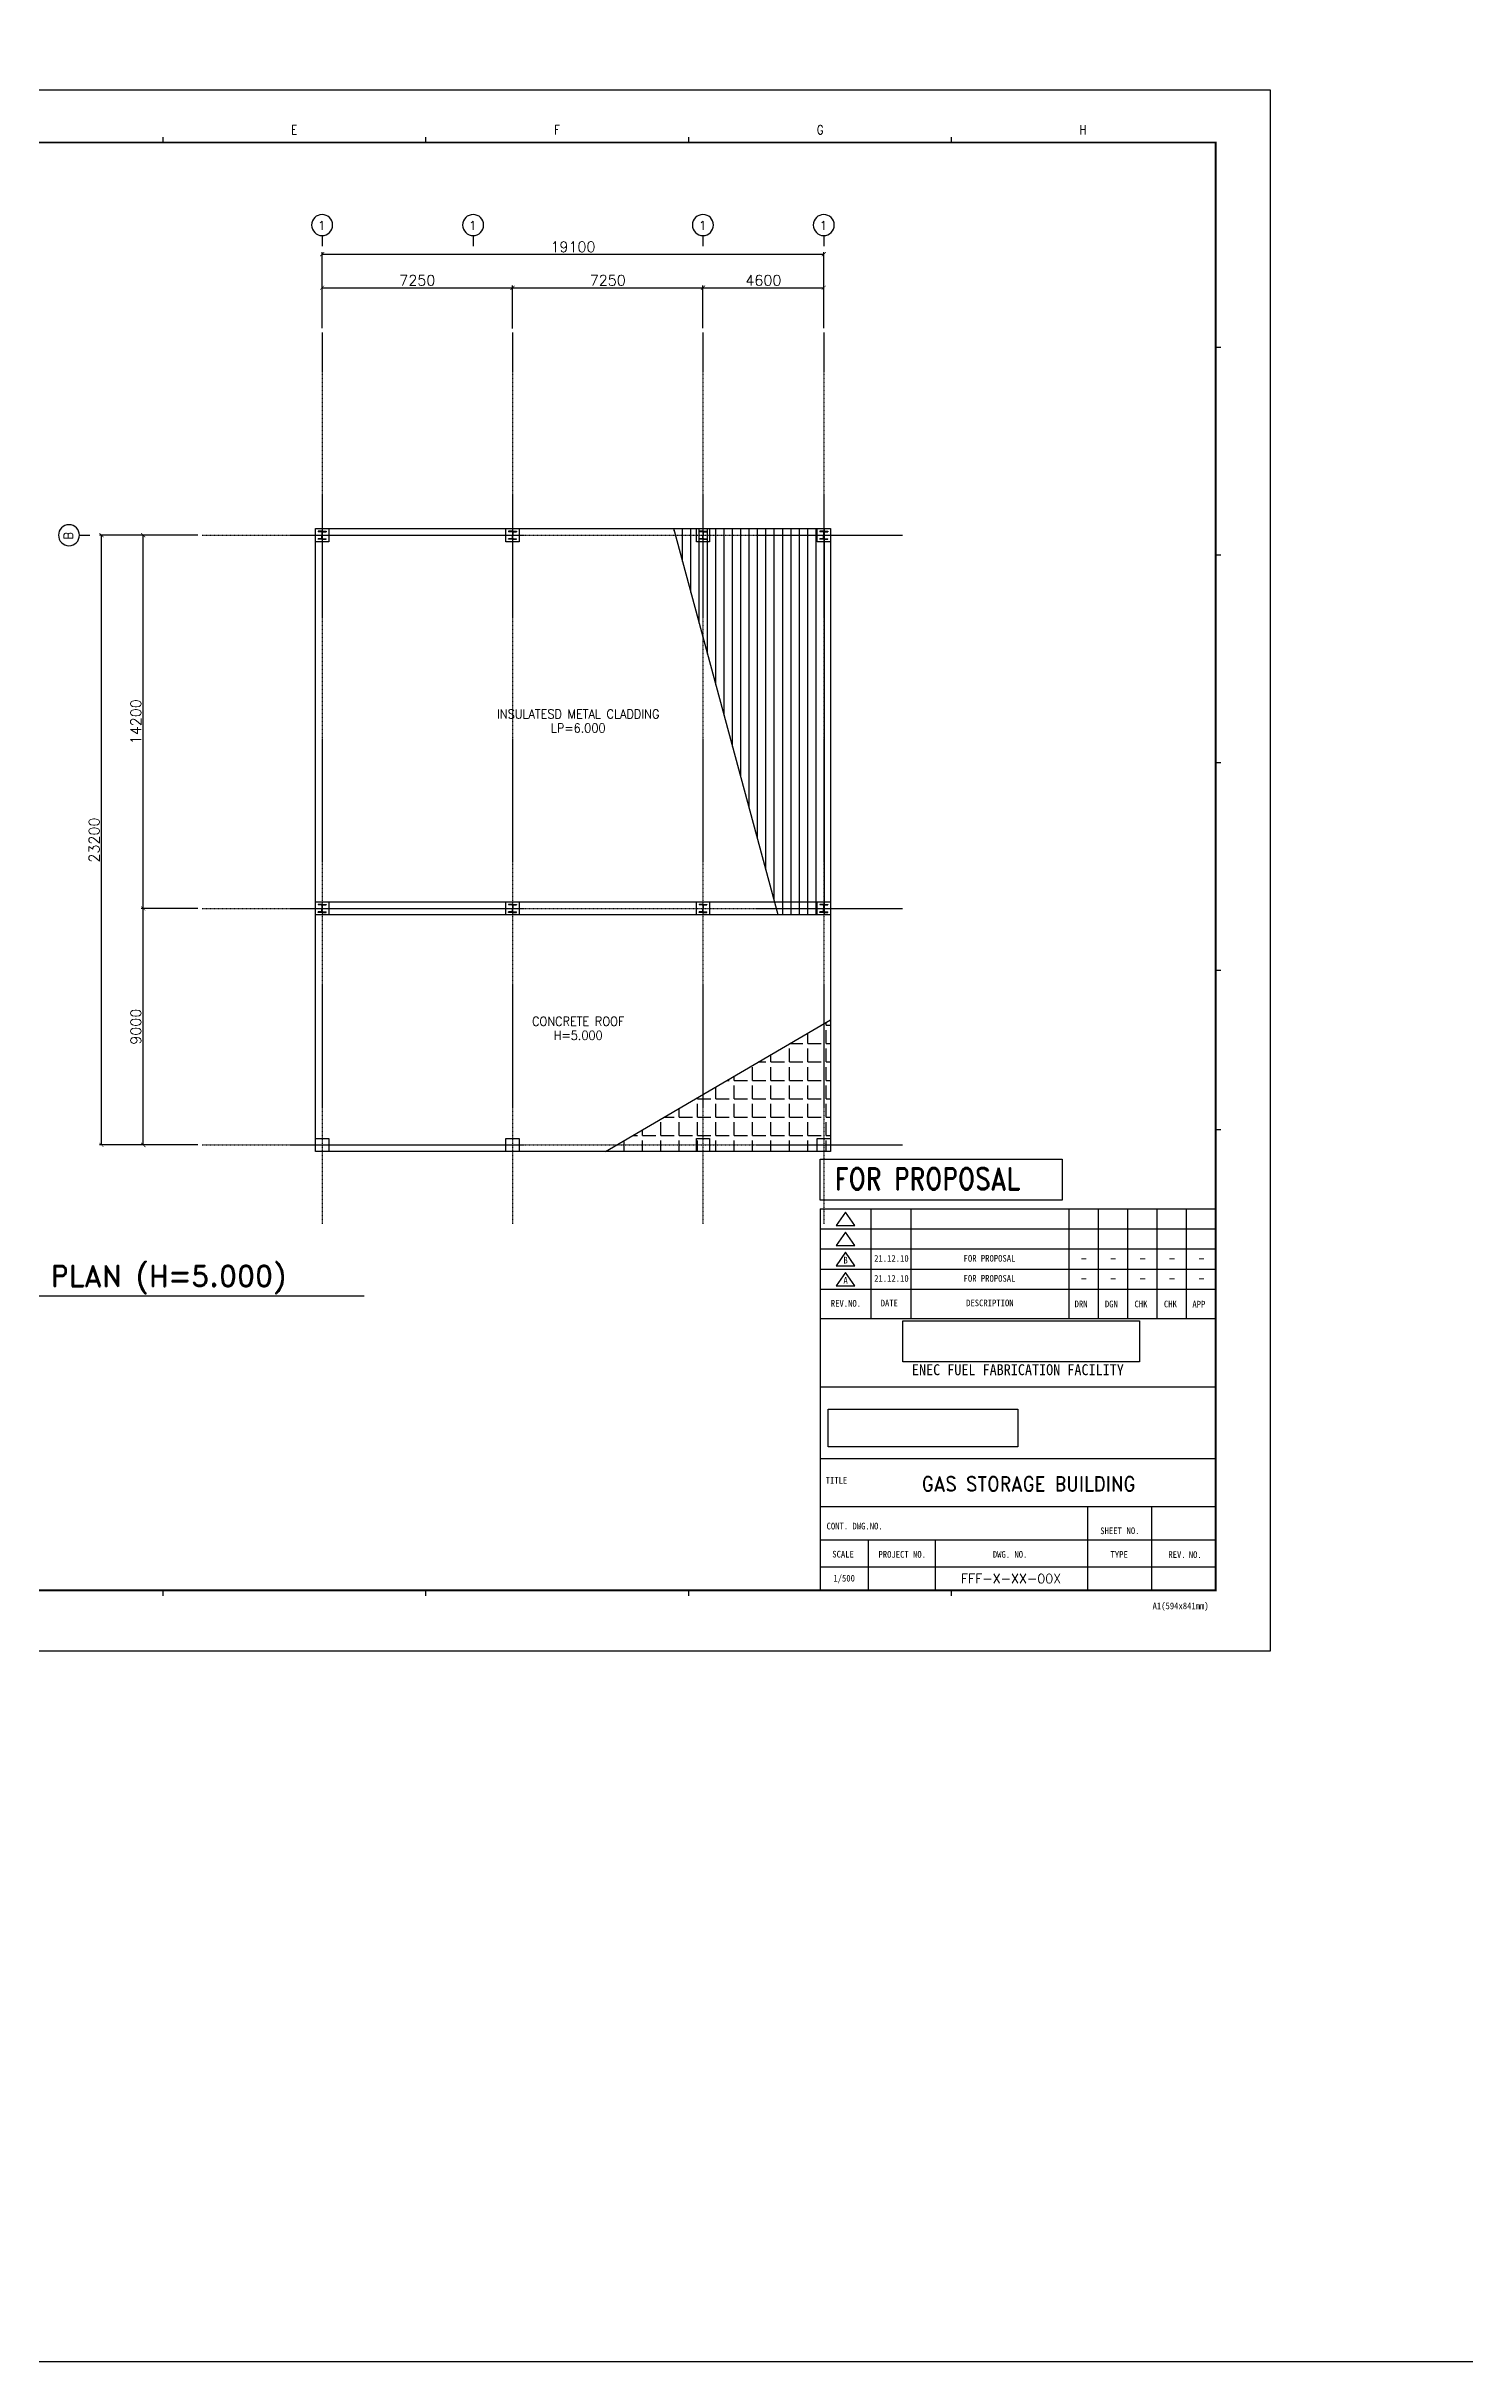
# Model space of a CAD drawing. Header units: millimetres. Extents: x -232466 to 860779, y -177975 to 311634.
# Drawn here: x 355186 to 409228, y -177975 to -89878 of the extents above; entities that cross this region are included whole.
import ezdxf
from ezdxf.enums import TextEntityAlignment as Align

# ---------------------------------------------------------------- set-up
doc = ezdxf.new("R2010")
doc.units = ezdxf.units.MM
doc.header["$XCLIPFRAME"] = 2
doc.linetypes.add('AXES', pattern=[50.8, 31.75, -6.35, 6.35, -6.35])
doc.linetypes.add('CENTER', pattern=[2, 1.25, -0.25, 0.25, -0.25])
doc.layers.add('0 외형선', color=3, linetype='Continuous', lineweight=25)
doc.layers.add('TEXT', color=7, linetype='Continuous', lineweight=15)
for name, color, linetype in [('Center Line', 1, 'CENTER'), ('COL', 2, 'Continuous'), ('dim', 7, 'Continuous'), ('ELE', 7, 'Continuous'), ('G', 3, 'Continuous'), ('SYM', 7, 'Continuous'), ('TEXT1', 7, 'Continuous'), ('TITLEBOX', 7, 'Continuous'), ('TXT', 2, 'Continuous')]:
    doc.layers.add(name, color=color, linetype=linetype)
doc.styles.add('RD20', font='ROMAND.SHX', dxfattribs={"width": 0.8, "height": 2})
doc.styles.add('RD6', font='ROMAND.shx', dxfattribs={"width": 0.83, "height": 6})
doc.styles.add('ROMAND', font='romand')
doc.styles.add('RomanS', font='romans.shx')
doc.styles.add('TBOX', font='romans.shx')
doc.styles.add('돋움체', font='')
doc.styles.get('돋움체').set_extended_font_data('DotumChe')
doc.dimstyles.new('HYUNDAI', dxfattribs={"dimscale": 120, "dimtxt": 3, "dimasz": 3, "dimexe": 1, "dimexo": 2, "dimgap": 1, "dimtad": 1, "dimdec": 0, "dimdsep": 46, "dimtxsty": 'RomanS', "dimcen": 0, "dimclrd": 256, "dimclre": 256, "dimclrt": 3, "dimadec": 0, "dimazin": 0, "dimtfac": 1, "dimtdec": 0, "dimtix": 1, "dimtmove": 2, "dimatfit": 3, "dimfxl": 1, "dimtvp": 1, "dimtolj": 1, "dimarcsym": 0})
picture_1 = doc.add_image_def('image1', size_in_pixel=(850, 283))
picture_2 = doc.add_image_def('image2.jpg', size_in_pixel=(500, 87))

# ---------------------------------------------------------------- blocks, each defined once
blk = doc.blocks.new('_ArchTick')
at = {"color": 0, "linetype": 'ByBlock', "const_width": 0.15}
blk.add_lwpolyline([(-0.5, -0.5), (0.5, 0.5)], dxfattribs=at)
blk = doc.blocks.new('*D1076')
at = {"layer": 'Defpoints', "color": 0}
for p in [(358878, -108480), (361119, -108480), (361119, -122680)]:
    blk.add_point(p, dxfattribs=at)
at = {"layer": 'dim', "lineweight": -2}
for p, q in [((360959, -108480), (358798, -108480)), ((358878, -122680), (358878, -108480)), ((360959, -122680), (358798, -122680))]:
    blk.add_line(p, q, dxfattribs=at)
at = {"layer": 'dim', "lineweight": -2, "xscale": 160, "yscale": 160, "zscale": 160}
for p, rotation in [((358878, -108480), 90), ((358878, -122680), 270)]:
    blk.add_blockref('_ArchTick', p, dxfattribs=dict(at, rotation=rotation))
at = {"layer": 'dim', "color": 0, "insert": (358598, -115580), "char_height": 400, "attachment_point": 5, "rotation": 90, "style": 'RomanS', "bg_fill": 3, "box_fill_scale": 1.1, "bg_fill_color": 257, "bg_fill_transparency": 0}
blk.add_mtext('\\A1;14200', dxfattribs=at)
blk = doc.blocks.new('*D1077')
at = {"layer": 'Defpoints', "color": 0}
for p in [(372938, -99065), (365688, -100763), (372938, -100772)]:
    blk.add_point(p, dxfattribs=at)
at = {"layer": 'dim', "lineweight": -2}
for p, q in [((365688, -100603), (365688, -98985)), ((365688, -99065), (372938, -99065)), ((372938, -100612), (372938, -98985))]:
    blk.add_line(p, q, dxfattribs=at)
at = {"layer": 'dim', "lineweight": -2, "xscale": 160, "yscale": 160, "zscale": 160, "rotation": 180}
blk.add_blockref('_ArchTick', (365688, -99065), dxfattribs=at)
at = {"layer": 'dim', "lineweight": -2, "xscale": 160, "yscale": 160, "zscale": 160}
blk.add_blockref('_ArchTick', (372938, -99065), dxfattribs=at)
at = {"layer": 'dim', "color": 0, "insert": (369313, -98785), "char_height": 400, "attachment_point": 5, "style": 'RomanS', "bg_fill": 3, "box_fill_scale": 1.1, "bg_fill_color": 257, "bg_fill_transparency": 0}
blk.add_mtext('\\A1;7250', dxfattribs=at)
blk = doc.blocks.new('주열')
at = {"layer": 'SYM'}
blk.add_line((0, 600), (0, 0), dxfattribs=at)
blk.add_circle((0, 1200), 600, dxfattribs=at)
blk = doc.blocks.new('*D1078')
at = {"layer": 'Defpoints', "color": 0}
for p in [(384788, -97786), (365688, -100763), (384788, -100763)]:
    blk.add_point(p, dxfattribs=at)
at = {"layer": 'dim', "lineweight": -2}
for p, q in [((365688, -100603), (365688, -97706)), ((365688, -97786), (384788, -97786)), ((384788, -100603), (384788, -97706))]:
    blk.add_line(p, q, dxfattribs=at)
at = {"layer": 'dim', "lineweight": -2, "xscale": 160, "yscale": 160, "zscale": 160, "rotation": 180}
blk.add_blockref('_ArchTick', (365688, -97786), dxfattribs=at)
at = {"layer": 'dim', "lineweight": -2, "xscale": 160, "yscale": 160, "zscale": 160}
blk.add_blockref('_ArchTick', (384788, -97786), dxfattribs=at)
at = {"layer": 'dim', "color": 0, "insert": (375238, -97506), "char_height": 400, "attachment_point": 5, "style": 'RomanS', "bg_fill": 3, "box_fill_scale": 1.1, "bg_fill_color": 257, "bg_fill_transparency": 0}
blk.add_mtext('\\A1;19100', dxfattribs=at)
blk = doc.blocks.new('*D1079')
at = {"layer": 'Defpoints', "color": 0}
for p in [(380188, -99065), (372938, -100772), (380188, -100763)]:
    blk.add_point(p, dxfattribs=at)
at = {"layer": 'dim', "lineweight": -2}
for p, q in [((372938, -100612), (372938, -98985)), ((372938, -99065), (380188, -99065)), ((380188, -100603), (380188, -98985))]:
    blk.add_line(p, q, dxfattribs=at)
at = {"layer": 'dim', "lineweight": -2, "xscale": 160, "yscale": 160, "zscale": 160, "rotation": 180}
blk.add_blockref('_ArchTick', (372938, -99065), dxfattribs=at)
at = {"layer": 'dim', "lineweight": -2, "xscale": 160, "yscale": 160, "zscale": 160}
blk.add_blockref('_ArchTick', (380188, -99065), dxfattribs=at)
at = {"layer": 'dim', "color": 0, "insert": (376563, -98785), "char_height": 400, "attachment_point": 5, "style": 'RomanS', "bg_fill": 3, "box_fill_scale": 1.1, "bg_fill_color": 257, "bg_fill_transparency": 0}
blk.add_mtext('\\A1;7250', dxfattribs=at)
blk = doc.blocks.new('*D1072')
at = {"layer": 'Defpoints', "color": 0}
for p in [(384788, -99065), (380188, -100763), (384788, -100763)]:
    blk.add_point(p, dxfattribs=at)
at = {"layer": 'dim', "lineweight": -2}
for p, q in [((380188, -100603), (380188, -98985)), ((380188, -99065), (384788, -99065)), ((384788, -100603), (384788, -98985))]:
    blk.add_line(p, q, dxfattribs=at)
at = {"layer": 'dim', "lineweight": -2, "xscale": 160, "yscale": 160, "zscale": 160, "rotation": 180}
blk.add_blockref('_ArchTick', (380188, -99065), dxfattribs=at)
at = {"layer": 'dim', "lineweight": -2, "xscale": 160, "yscale": 160, "zscale": 160}
blk.add_blockref('_ArchTick', (384788, -99065), dxfattribs=at)
at = {"layer": 'dim', "color": 0, "insert": (382488, -98785), "char_height": 400, "attachment_point": 5, "style": 'RomanS', "bg_fill": 3, "box_fill_scale": 1.1, "bg_fill_color": 257, "bg_fill_transparency": 0}
blk.add_mtext('\\A1;4600', dxfattribs=at)
blk = doc.blocks.new('*D1074')
at = {"layer": 'Defpoints', "color": 0}
for p in [(358878, -122680), (361119, -122680), (361119, -131680)]:
    blk.add_point(p, dxfattribs=at)
at = {"layer": 'dim', "lineweight": -2}
for p, q in [((360959, -122680), (358798, -122680)), ((358878, -131680), (358878, -122680)), ((360959, -131680), (358798, -131680))]:
    blk.add_line(p, q, dxfattribs=at)
at = {"layer": 'dim', "lineweight": -2, "xscale": 160, "yscale": 160, "zscale": 160}
for p, rotation in [((358878, -122680), 90), ((358878, -131680), 270)]:
    blk.add_blockref('_ArchTick', p, dxfattribs=dict(at, rotation=rotation))
at = {"layer": 'dim', "color": 0, "insert": (358598, -127180), "char_height": 400, "attachment_point": 5, "rotation": 90, "style": 'RomanS', "bg_fill": 3, "box_fill_scale": 1.1, "bg_fill_color": 257, "bg_fill_transparency": 0}
blk.add_mtext('\\A1;9000', dxfattribs=at)
blk = doc.blocks.new('*D1075')
at = {"layer": 'Defpoints', "color": 0}
for p in [(357287, -108480), (361119, -108480), (361119, -131680)]:
    blk.add_point(p, dxfattribs=at)
at = {"layer": 'dim', "lineweight": -2}
for p, q in [((360959, -108480), (357207, -108480)), ((357287, -131680), (357287, -108480)), ((360959, -131680), (357207, -131680))]:
    blk.add_line(p, q, dxfattribs=at)
at = {"layer": 'dim', "lineweight": -2, "xscale": 160, "yscale": 160, "zscale": 160}
for p, rotation in [((357287, -108480), 90), ((357287, -131680), 270)]:
    blk.add_blockref('_ArchTick', p, dxfattribs=dict(at, rotation=rotation))
at = {"layer": 'dim', "color": 0, "insert": (357007, -120080), "char_height": 400, "attachment_point": 5, "rotation": 90, "style": 'RomanS', "bg_fill": 3, "box_fill_scale": 1.1, "bg_fill_color": 257, "bg_fill_transparency": 0}
blk.add_mtext('\\A1;23200', dxfattribs=at)
blk = doc.blocks.new('H25')
at = {"color": 3}
for p, q in [((-125, 0), (-125, 125)), ((-125, 125), (-111, 125)), ((-125, 0), (-125, -125)), ((-111, 21), (-111, 125)), ((-95, 5), (0, 5)), ((95, 5), (0, 5)), ((111, 21), (111, 125)), ((125, 125), (111, 125)), ((125, 0), (125, 125)), ((125, 0), (125, -125)), ((-125, -125), (-111, -125)), ((-111, -21), (-111, -125)), ((-95, -5), (0, -5)), ((95, -5), (0, -5)), ((111, -21), (111, -125)), ((125, -125), (111, -125))]:
    blk.add_line(p, q, dxfattribs=at)
for centre, start, end in [((-95, 21), 180, 270), ((95, 21), 270, 0), ((-95, -21), 90, 180), ((95, -21), 0, 90)]:
    blk.add_arc(centre, 16, start, end, dxfattribs=at)

msp = doc.modelspace()

# ---------------------------------------------------------------- hatches: boundary and pattern name
h = msp.add_hatch()
h.set_pattern_fill('LINE', color=256, scale=100, angle=90)
h.paths.add_polyline_path([(379073.9, -108230.4), (385039, -108230.4), (385039, -122930.4), (383053.3, -122930.4)])
h = msp.add_hatch()
h.set_pattern_fill('ANGLE', color=256, scale=100)
h.set_pattern_definition([(0, (0, 0), (0, 698.5), [508, -190.5]), (90, (0, 0), (-698.5, 4e-14), [508, -190.5])])
h.paths.add_polyline_path([(385039, -126916.7), (385039, -131930.4), (376480.5, -131930.4)])

# ---------------------------------------------------------------- linework, layer by layer
for p, q in [((365689, -108330.4), (365689, -108630.4)), ((365695, -108480.4), (365683, -108480.4)), ((399708.3, -147727.9), (399708.3, -148643.8))]:
    msp.add_line(p, q)
for points in [[(223055.1, 311633.8), (860779.3, 311633.8), (860779.3, -177974.5), (223055.1, -177974.5)], [(379073.9, -108230.4), (385039, -108230.4), (385039, -122930.4), (383053.3, -122930.4)], [(385039, -126916.7), (385039, -131930.4), (376480.5, -131930.4)]]:
    msp.add_lwpolyline(points, close=True)
msp.add_lwpolyline([(342952.1, -137414.6), (367290.7, -137414.6)])
at = {"layer": '0 외형선', "linetype": 'Continuous'}
for points in [[(365439, -108230.4), (385039, -108230.4), (385039, -122930.4), (365439, -122930.4)], [(365439, -122430.4), (385039, -122430.4), (385039, -131930.4), (365439, -131930.4)]]:
    msp.add_lwpolyline(points, close=True, dxfattribs=at)
at = {"layer": 'Center Line', "linetype": 'AXES'}
for p, q in [((365687.6, -100771.8), (365687.6, -134680.4)), ((361119, -131680.4), (387787.6, -131680.4))]:
    msp.add_line(p, q, dxfattribs=at)
at = {"layer": 'COL'}
for points in [[(365439, -108730.4), (365439, -108230.4), (365939, -108230.4), (365939, -108730.4)], [(372687.6, -108730.4), (372687.6, -108230.4), (373187.6, -108230.4), (373187.6, -108730.4)], [(379939, -108730.4), (379939, -108230.4), (380439, -108230.4), (380439, -108730.4)], [(384539, -108730.4), (384539, -108230.4), (385039, -108230.4), (385039, -108730.4)], [(365439, -122930.4), (365439, -122430.4), (365939, -122430.4), (365939, -122930.4)], [(372687.6, -122930.4), (372687.6, -122430.4), (373187.6, -122430.4), (373187.6, -122930.4)], [(379939, -122930.4), (379939, -122430.4), (380439, -122430.4), (380439, -122930.4)], [(384539, -122930.4), (384539, -122430.4), (385039, -122430.4), (385039, -122930.4)], [(365439, -131930.4), (365439, -131430.4), (365939, -131430.4), (365939, -131930.4)], [(372687.6, -131930.4), (372687.6, -131430.4), (373187.6, -131430.4), (373187.6, -131930.4)], [(379939, -131930.4), (379939, -131430.4), (380439, -131430.4), (380439, -131930.4)], [(384539, -131930.4), (384539, -131430.4), (385039, -131430.4), (385039, -131930.4)]]:
    msp.add_lwpolyline(points, close=True, dxfattribs=at)
at = {"layer": 'TITLEBOX', "color": 4, "linetype": 'Continuous'}
for p, q in [((359632.2, -93537.2), (359632.2, -93337.2)), ((359632.2, -93537.2), (359632.2, -93337.2)), ((369632.2, -93537.2), (369632.2, -93337.2)), ((369632.2, -93537.2), (369632.2, -93337.2)), ((379645.9, -93537.2), (379645.9, -93337.2)), ((379645.9, -93537.2), (379645.9, -93337.2)), ((389645.9, -93537.2), (389645.9, -93337.2)), ((389645.9, -93537.2), (389645.9, -93337.2)), ((399908.3, -101337.2), (399708.3, -101337.2)), ((399908.3, -109237.2), (399708.3, -109237.2)), ((399908.3, -117137.2), (399708.3, -117137.2)), ((399908.3, -125037.2), (399708.3, -125037.2)), ((399908.3, -131099.9), (399708.3, -131099.9)), ((359632.2, -148837.3), (359632.2, -148637.3)), ((359632.2, -148837.3), (359632.2, -148637.3)), ((369632.2, -148837.3), (369632.2, -148637.3)), ((369632.2, -148837.3), (369632.2, -148637.3)), ((379645.9, -148837.3), (379645.9, -148637.3)), ((379645.9, -148837.3), (379645.9, -148637.3)), ((389645.9, -148837.3), (389645.9, -148637.3))]:
    msp.add_line(p, q, dxfattribs=at)
at = {"layer": 'TITLEBOX', "color": 30, "linetype": 'Continuous'}
for p, q in [((384648, -132221.9), (393859.3, -132221.9)), ((384648, -133784.7), (384648, -132221.9)), ((393859.3, -132221.9), (393859.3, -133784.7)), ((393859.3, -133784.7), (384648, -133784.7)), ((389645.9, -148837.3), (389645.9, -148637.3))]:
    msp.add_line(p, q, dxfattribs=at)
at = {"layer": 'TITLEBOX'}
for p, q in [((384648, -134110.5), (399708.3, -134110.5)), ((384648, -134110.5), (384648, -148643.8)), ((384648, -134110.5), (399708.3, -134110.5)), ((384648, -134110.5), (384648, -148643.8)), ((385614.7, -134237.7), (385258.6, -134746.5)), ((385614.7, -134237.7), (385258.6, -134746.5)), ((385258.6, -134746.5), (385970.9, -134746.5)), ((385258.6, -134746.5), (385970.9, -134746.5)), ((385970.9, -134746.5), (385614.7, -134237.7)), ((385970.9, -134746.5), (385614.7, -134237.7)), ((386581.4, -134110.5), (386581.4, -138282.6)), ((386581.4, -134110.5), (386581.4, -138282.6)), ((388107.8, -134110.5), (388107.8, -138282.6)), ((388107.8, -134110.5), (388107.8, -138282.6)), ((394116, -134114.2), (394116, -138282.6)), ((394116, -134114.2), (394116, -138282.6)), ((395234.4, -134114.2), (395234.4, -138282.6)), ((395234.4, -134114.2), (395234.4, -138282.6)), ((396352.9, -134114.2), (396352.9, -138282.6)), ((396352.9, -134114.2), (396352.9, -138282.6)), ((397471.3, -134114.2), (397471.3, -138282.6)), ((397471.3, -134114.2), (397471.3, -138282.6)), ((398589.8, -134114.2), (398589.8, -138282.6)), ((398589.8, -134114.2), (398589.8, -138282.6)), ((384648, -134873.7), (399708.3, -134873.7)), ((384648, -134873.7), (399708.3, -134873.7)), ((384648, -135636.9), (399708.3, -135636.9)), ((384648, -135636.9), (399708.3, -135636.9)), ((385614.7, -135000.9), (385258.6, -135509.7)), ((385614.7, -135000.9), (385258.6, -135509.7)), ((385258.6, -135509.7), (385970.9, -135509.7)), ((385258.6, -135509.7), (385970.9, -135509.7)), ((385970.9, -135509.7), (385614.7, -135000.9)), ((385970.9, -135509.7), (385614.7, -135000.9)), ((384648, -136400), (399708.3, -136400)), ((384648, -136400), (399708.3, -136400)), ((385614.7, -135764.1), (385258.6, -136272.8)), ((385614.7, -135764.1), (385258.6, -136272.8)), ((385258.6, -136272.8), (385970.9, -136272.8)), ((385258.6, -136272.8), (385970.9, -136272.8)), ((385614.7, -136527.2), (385258.6, -137036)), ((385614.7, -136527.2), (385258.6, -137036)), ((385970.9, -136272.8), (385614.7, -135764.1)), ((385970.9, -136272.8), (385614.7, -135764.1)), ((385970.9, -137036), (385614.7, -136527.2)), ((385970.9, -137036), (385614.7, -136527.2)), ((384648, -137163.2), (399708.3, -137163.2)), ((384648, -137163.2), (399708.3, -137163.2)), ((385258.6, -137036), (385970.9, -137036)), ((385258.6, -137036), (385970.9, -137036)), ((384648, -138282.6), (399708.3, -138282.6)), ((384648, -138282.6), (399708.3, -138282.6)), ((384648, -140881.7), (399708.3, -140881.7)), ((384648, -140881.7), (399708.3, -140881.7)), ((384648, -143606.7), (399708.3, -143606.7)), ((384648, -143606.7), (399708.3, -143606.7)), ((384648, -145438.4), (399708.3, -145438.4)), ((384648, -145438.4), (399708.3, -145438.4)), ((394823.9, -145438.4), (394823.9, -148643.8)), ((394823.9, -145438.4), (394823.9, -148643.8)), ((397266.1, -145438.4), (397266.1, -148643.8)), ((397266.1, -145438.4), (397266.1, -148643.8)), ((384648, -146710.4), (399708.3, -146710.4)), ((384648, -146710.4), (399708.3, -146710.4)), ((386479.7, -146710.4), (386479.7, -148643.8)), ((386479.7, -146710.4), (386479.7, -148643.8)), ((389023.6, -146710.4), (389023.6, -148643.8)), ((389023.6, -146710.4), (389023.6, -148643.8)), ((384648, -147727.9), (399708.3, -147727.9)), ((384648, -147727.9), (399708.3, -147727.9))]:
    msp.add_line(p, q, dxfattribs=at)
at = {"layer": 'TITLEBOX', "color": 30}
msp.add_line((399708.3, -148643.8), (399708.3, -148628.6), dxfattribs=at)
at = {"layer": 'TITLEBOX', "color": 7}
msp.add_lwpolyline([(317682.2, -91537.2), (401782.2, -91537.2), (401782.2, -150937.2), (317682.2, -150937.2)], close=True, dxfattribs=at)
at = {"layer": 'TITLEBOX', "color": 4, "const_width": 70}
msp.add_lwpolyline([(319682.2, -93537.2), (399708.3, -93537.2), (399708.3, -148628.6), (319682.2, -148628.6)], close=True, dxfattribs=at)

# ---------------------------------------------------------------- block references
at = {"layer": 'ELE', "xscale": 1.2, "yscale": 1.2, "zscale": 1.2, "rotation": 270}
for p in [(365689, -108480.4), (372937.6, -108480.4), (380189, -108480.4), (384789, -108480.4), (365689, -122680.4), (372937.6, -122680.4), (380189, -122680.4), (384789, -122680.4)]:
    msp.add_blockref('H25', p, dxfattribs=at)
at = {"layer": 'SYM', "xscale": -0.6666666666666666, "yscale": 0.6666666666666666, "zscale": 0.6666666666666666}
for p, rotation in [((365687.6, -97478.8), 359.9999999999999), ((356850.8, -108480.4), 89.99999999999955)]:
    msp.add_blockref('주열', p, dxfattribs=dict(at, rotation=rotation))

# ---------------------------------------------------------------- texts
at = {"layer": 'G', "color": 3, "style": 'RomanS', "width": 0.9}
for s, p in [('INSULATESD METAL CLADDING', (375438.4, -115284.3)), ('LP=6.000', (375438.4, -115817.9)), ('CONCRETE ROOF', (375438.4, -126974.7)), ('H=5.000', (375438.4, -127508.3))]:
    msp.add_text(s, height=350, dxfattribs=at).set_placement(p, align=Align.MIDDLE)
at = {"layer": 'SYM', "style": 'ROMAND'}
msp.add_text('1', height=336.4, dxfattribs=at).set_placement((365532, -96863))
msp.add_text('B', height=336.4, rotation=90, dxfattribs=at).set_placement((356194.9, -108656.3))
at = {"layer": 'TEXT', "color": 7, "style": '돋움체'}
for s, height, p in [('B', 254.4, (385618.1, -136063.6)), ('21.12.10', 254.4, (387363.3, -135994.2)), ('FOR PROPOSAL', 254.396, (391097.7, -135994.2)), ('A', 254.4, (385618.1, -136826.8)), ('21.12.10', 254.4, (387363.3, -136757.4)), ('FOR PROPOSAL', 254.396, (391097.7, -136757.4))]:
    msp.add_text(s, height=height, dxfattribs=at).set_placement(p, align=Align.MIDDLE_CENTER)
msp.add_text('1/500', height=254.4, dxfattribs=at).set_placement((385563.8, -148185.9), align=Align.MIDDLE)
at = {"layer": 'TEXT1', "color": 3, "style": 'ROMAND'}
msp.add_text('GROUND FLOOR PLAN (H=5.000)', height=800, dxfattribs=at).set_placement((346472.1, -137064.8))
at = {"layer": 'TITLEBOX', "color": 4, "linetype": 'Continuous', "style": 'TBOX', "width": 0.75}
for s, p in [('E', (364519.3, -93230.6)), ('F', (374533, -93230.6)), ('G', (384533, -93230.6)), ('H', (394533, -93230.6))]:
    msp.add_text(s, height=350, dxfattribs=at).set_placement(p)
at = {"layer": 'TITLEBOX', "style": '돋움체'}
for s, height, p in [('REV.NO.', 254.4, (385056.2, -137833.9)), ('REV.NO.', 254.4, (385056.2, -137833.9)), ('DATE', 254.4, (386954.4, -137823.8)), ('DATE', 254.4, (386954.4, -137823.8)), ('DESCRIPTION', 254.396, (390207, -137817)), ('DESCRIPTION', 254.396, (390207, -137817)), ('DRN', 254.4, (394337.3, -137857)), ('DRN', 254.4, (394337.3, -137857)), ('DGN', 254.4, (395491.1, -137857)), ('DGN', 254.4, (395491.1, -137857)), ('CHK', 254.4, (396617.6, -137857)), ('CHK', 254.4, (396617.6, -137857)), ('CHK', 254.4, (397738, -137859.7)), ('CHK', 254.4, (397738, -137859.7)), ('APP', 254.4, (398821.7, -137865)), ('APP', 254.4, (398821.7, -137865)), ('TITLE', 254.4, (384859.1, -144563.9)), ('TITLE', 254.4, (384859.1, -144563.9)), ('CONT. DWG.NO.', 254.396, (384893.7, -146308.6)), ('CONT. DWG.NO.', 254.396, (384893.7, -146308.6)), ('SHEET', 254.4, (395312.6, -146488.1)), ('SHEET', 254.4, (395312.6, -146488.1)), ('NO.', 254.4, (396315.1, -146484.3)), ('NO.', 254.4, (396315.1, -146484.3)), ('SCALE', 254.4, (385111.2, -147377.6)), ('SCALE', 254.4, (385111.2, -147377.6)), ('PROJECT NO.', 254.396, (386870.4, -147385.1)), ('PROJECT NO.', 254.396, (386870.4, -147385.1)), ('DWG. NO.', 254.4, (391224.2, -147385.2)), ('DWG. NO.', 254.4, (391224.2, -147385.2)), ('TYPE', 254.4, (395705.7, -147387.7)), ('TYPE', 254.4, (395705.7, -147387.7)), ('REV.', 254.4, (397907.2, -147390.4)), ('REV.', 254.4, (397907.2, -147390.4)), ('NO.', 254.4, (398683.6, -147395.1)), ('NO.', 254.4, (398683.6, -147395.1))]:
    msp.add_text(s, height=height, dxfattribs=at).set_placement(p)
at = {"layer": 'TITLEBOX', "color": 3, "style": '돋움체'}
msp.add_text('ENEC FUEL FABRICATION FACILITY', height=416.189, dxfattribs=at).set_placement((392178.1, -140231.9), align=Align.MIDDLE)
at = {"layer": 'TITLEBOX', "color": 0, "style": '돋움체'}
msp.add_text('A1(594x841mm)', height=254.396, dxfattribs=at).set_placement((397305.9, -149344.1))
at = {"layer": 'TXT', "color": 30, "linetype": 'Continuous', "style": 'RD6', "width": 0.83}
msp.add_text('FOR PROPOSAL', height=835.501, dxfattribs=at).set_placement((385198.6, -133381.6))
at = {"layer": 'TXT', "color": 7, "style": 'RD20', "width": 0.83}
for p in [(394691.2, -136133.7), (395809.6, -136133.7), (396928.1, -136133.7), (398046.5, -136133.7), (399165, -136133.7), (394691.2, -136896.9), (395809.6, -136896.9), (396928.1, -136896.9), (398046.5, -136896.9), (399165, -136896.9)]:
    msp.add_text('-', height=282.8, dxfattribs=at).set_placement(p, align=Align.CENTER)
at = {"layer": 'TXT', "color": 7, "style": 'ROMAND', "width": 0.9}
msp.add_text('GAS STORAGE BUILDING', height=565.517, dxfattribs=at).set_placement((392587.7, -144575.1), align=Align.MIDDLE)
at = {"layer": 'TXT', "color": 7, "style": 'RD20'}
msp.add_text('FFF-X-XX-00X', height=353.448, dxfattribs=at).set_placement((391916.9, -148356.3), align=Align.CENTER)

# ---------------------------------------------------------------- pictures from other files: only their frames are drawn
image = msp.add_image(picture_2, insert=(387796.4, -139937.7), size_in_units=(9015.9, 1568.8))
image.dxf.flags = 7
image = msp.add_image(picture_1, insert=(384823.2, -143797.4), size_in_units=(7427.9, 2473.1))
image.set_boundary_path([(15.17, 45.797), (840.684, 210.9)])

# ---------------------------------------------------------------- next in the draw order: dimensions: what is measured, and where the dimension line sits
at = {"layer": 'dim'}
dim = msp.add_linear_dim(base=(372937.6, -99065.1), p1=(365687.6, -100763.5), p2=(372937.6, -100771.8), dimstyle='HYUNDAI', override={"dimscale": 80, "dimtxt": 5, "dimasz": 2, "dimpost": '\\X', "dimblk1": 'ArchTick', "dimblk2": 'ArchTick', "dimsah": 1, "dimclrt": 0, "dimtfill": 1}, dxfattribs=at)
dim.commit()
dim.dimension.update_dxf_attribs({"geometry": '*D1077', "text_midpoint": (369312.6, -98785.1)})
dim = msp.add_linear_dim(base=(358877.8, -108480.4), p1=(361119, -122680.4), p2=(361119, -108480.4), angle=90, dimstyle='HYUNDAI', override={"dimscale": 80, "dimtxt": 5, "dimasz": 2, "dimpost": '\\X', "dimblk1": 'ArchTick', "dimblk2": 'ArchTick', "dimsah": 1, "dimclrt": 0, "dimtfill": 1}, dxfattribs=at)
dim.commit()
dim.dimension.update_dxf_attribs({"geometry": '*D1076', "text_midpoint": (358597.8, -115580.4)})

# ---------------------------------------------------------------- next in the draw order: linework, layer by layer
at = {"layer": 'Center Line', "linetype": 'AXES'}
for p, q in [((361119, -108480.4), (387787.6, -108480.4)), ((361119, -122680.4), (387787.6, -122680.4))]:
    msp.add_line(p, q, dxfattribs=at)

# ---------------------------------------------------------------- next in the draw order: dimensions: what is measured, and where the dimension line sits
at = {"layer": 'dim'}
dim = msp.add_linear_dim(base=(384787.6, -97785.6), p1=(365687.6, -100763.5), p2=(384787.6, -100763.5), dimstyle='HYUNDAI', override={"dimscale": 80, "dimtxt": 5, "dimasz": 2, "dimpost": '\\X', "dimblk1": 'ArchTick', "dimblk2": 'ArchTick', "dimsah": 1, "dimclrt": 0, "dimtfill": 1}, dxfattribs=at)
dim.commit()
dim.dimension.update_dxf_attribs({"geometry": '*D1078', "text_midpoint": (375237.6, -97505.6)})

# ---------------------------------------------------------------- next in the draw order: block references
at = {"layer": 'SYM', "xscale": -0.6666666666666666, "yscale": 0.6666666666666666, "zscale": 0.6666666666666666, "rotation": 359.9999999999999}
for p in [(371437.6, -97478.8), (380187.6, -97478.8), (384787.6, -97478.8)]:
    msp.add_blockref('주열', p, dxfattribs=at)

# ---------------------------------------------------------------- next in the draw order: texts
at = {"layer": 'SYM', "style": 'ROMAND'}
for p in [(371282, -96863), (380032, -96863), (384632, -96863)]:
    msp.add_text('1', height=336.4, dxfattribs=at).set_placement(p)

# ---------------------------------------------------------------- next in the draw order: dimensions: what is measured, and where the dimension line sits
at = {"layer": 'dim'}
dim = msp.add_linear_dim(base=(380187.6, -99065.1), p1=(372937.6, -100771.8), p2=(380187.6, -100763.5), dimstyle='HYUNDAI', override={"dimscale": 80, "dimtxt": 5, "dimasz": 2, "dimpost": '\\X', "dimblk1": 'ArchTick', "dimblk2": 'ArchTick', "dimsah": 1, "dimclrt": 0, "dimtfill": 1}, dxfattribs=at)
dim.commit()
dim.dimension.update_dxf_attribs({"geometry": '*D1079', "text_midpoint": (376562.6, -98785.1)})
dim = msp.add_linear_dim(base=(358877.8, -122680.4), p1=(361119, -131680.4), p2=(361119, -122680.4), angle=90, dimstyle='HYUNDAI', override={"dimscale": 80, "dimtxt": 5, "dimasz": 2, "dimpost": '\\X', "dimblk1": 'ArchTick', "dimblk2": 'ArchTick', "dimsah": 1, "dimclrt": 0, "dimtfill": 1}, dxfattribs=at)
dim.commit()
dim.dimension.update_dxf_attribs({"geometry": '*D1074', "text_midpoint": (358597.8, -127180.4)})

# ---------------------------------------------------------------- next in the draw order: linework, layer by layer
at = {"layer": 'Center Line', "linetype": 'AXES'}
for p, q in [((372937.6, -100771.8), (372937.6, -134680.4)), ((380187.6, -100771.8), (380187.6, -134680.4))]:
    msp.add_line(p, q, dxfattribs=at)

# ---------------------------------------------------------------- next in the draw order: dimensions: what is measured, and where the dimension line sits
at = {"layer": 'dim'}
dim = msp.add_linear_dim(base=(357287.4, -108480.4), p1=(361119, -131680.4), p2=(361119, -108480.4), angle=90, dimstyle='HYUNDAI', override={"dimscale": 80, "dimtxt": 5, "dimasz": 2, "dimpost": '\\X', "dimblk1": 'ArchTick', "dimblk2": 'ArchTick', "dimsah": 1, "dimclrt": 0, "dimtfill": 1}, dxfattribs=at)
dim.commit()
dim.dimension.update_dxf_attribs({"geometry": '*D1075', "text_midpoint": (357007.4, -120080.4)})

# ---------------------------------------------------------------- next in the draw order: dimensions: what is measured, and where the dimension line sits
dim = msp.add_linear_dim(base=(384787.6, -99065.1), p1=(380187.6, -100763.5), p2=(384787.6, -100763.5), dimstyle='HYUNDAI', override={"dimscale": 80, "dimtxt": 5, "dimasz": 2, "dimpost": '\\X', "dimblk1": 'ArchTick', "dimblk2": 'ArchTick', "dimsah": 1, "dimclrt": 0, "dimtfill": 1}, dxfattribs=at)
dim.commit()
dim.dimension.update_dxf_attribs({"geometry": '*D1072', "text_midpoint": (382487.6, -98785.1)})

# ---------------------------------------------------------------- next in the draw order: linework, layer by layer
at = {"layer": 'Center Line', "linetype": 'AXES'}
msp.add_line((384787.6, -100771.8), (384787.6, -134680.4), dxfattribs=at)

doc.saveas('drawing.dxf')
